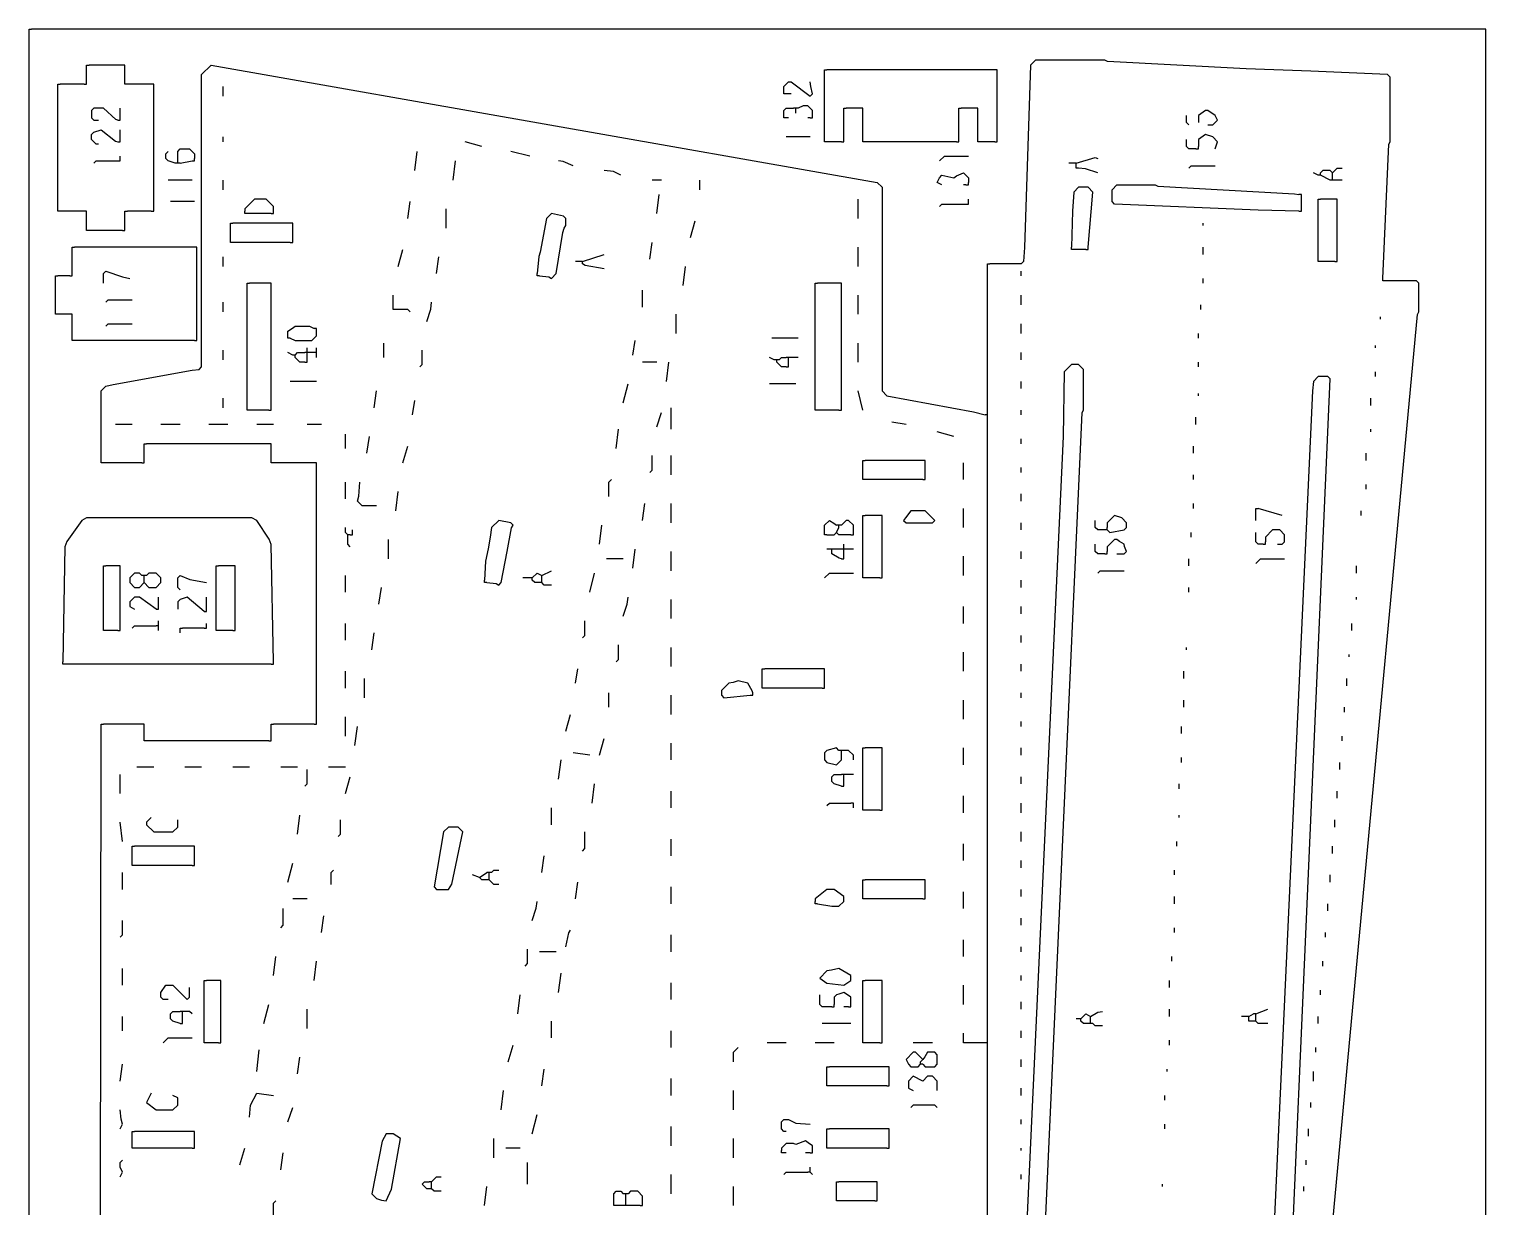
# Model space of a CAD drawing. Extents: x 46 to 1664, y 39 to 1996.
# Drawn here: x 46 to 654, y 1504 to 1996 of the extents above; entities that cross this region are included whole.
import ezdxf

# ---------------------------------------------------------------- set-up
doc = ezdxf.new("R2010")
doc.units = 0
doc.layers.get('0').update_dxf_attribs({"linetype": 'CONTINUOUS'})

msp = doc.modelspace()

# ---------------------------------------------------------------- linework, layer by layer
at = {"color": 7, "linetype": 'CONTINUOUS'}
for points in [[(46, 1995), (46, 1996), (47, 1996)], [(46, 1028), (46, 1995)], [(653, 1996), (47, 1996)], [(654, 1995), (654, 1996), (653, 1996)], [(654, 1028), (654, 1995)], [(611, 1892), (613.464602, 1947.969027), (614, 1949), (614, 1976), (613, 1977), (580.982803, 1978.518471), (554.017197, 1979.481529), (496.044554, 1982.445545), (495, 1983), (466, 1983), (464, 1981), (461.42, 1904.94), (461, 1899), (460, 1898), (447, 1898)], [(70, 1980), (70, 1981), (71, 1981)], [(70, 1974), (70, 1980)], [(85, 1981), (71, 1981)], [(76, 1816), (76, 1845), (78, 1847), (81.1, 1847.7), (114.088235, 1853.647059), (117, 1854), (118, 1855), (118, 1977), (122, 1981), (400, 1932), (402, 1930), (402, 1845), (404, 1843), (440.088235, 1836.352941), (445, 1835)], [(86, 1980), (86, 1981), (85, 1981)], [(86, 1974), (86, 1980)], [(378, 1978), (378, 1979), (379, 1979)], [(378, 1950), (378, 1978)], [(449, 1979), (379, 1979)], [(450, 1978), (450, 1979), (449, 1979)], [(450, 1950), (450, 1978)], [(58, 1972), (58, 1973), (59, 1973)], [(58, 1921), (58, 1972)], [(69, 1973), (59, 1973)], [(69, 1973), (70, 1973), (70, 1974)], [(87, 1973), (86, 1973), (86, 1974)], [(97, 1973), (87, 1973)], [(98, 1972), (98, 1973), (97, 1973)], [(98, 1921), (98, 1972)], [(127, 1968), (127, 1972)], [(361, 1970), (361, 1972), (363, 1974), (364, 1974), (372, 1968), (373, 1969), (372.3, 1972.1), (372, 1974)], [(362, 1969), (361, 1969), (361, 1970)], [(364, 1969), (362, 1969)], [(373, 1960), (373, 1962), (371, 1964), (369, 1964), (367, 1963)], [(83, 1958), (82.204918, 1958.245902), (77, 1963), (73, 1963), (72, 1962), (72, 1959), (73, 1958), (75, 1958)], [(83, 1958), (84, 1958), (84, 1959)], [(84, 1959), (84, 1963)], [(361, 1960), (361, 1962), (362, 1963), (365, 1963)], [(362, 1959), (361, 1959), (361, 1960)], [(363, 1959), (362, 1959)], [(366, 1963), (365, 1963)], [(367, 1963), (366, 1963)], [(366, 1962), (366, 1963)], [(366, 1961), (366, 1962)], [(372, 1959), (371, 1959)], [(372, 1959), (373, 1959), (373, 1960)], [(386, 1962), (386, 1963), (387, 1963)], [(386, 1950), (386, 1962)], [(393, 1963), (387, 1963)], [(394, 1962), (394, 1963), (393, 1963)], [(394, 1950), (394, 1962)], [(434, 1962), (434, 1963), (435, 1963)], [(434, 1950), (434, 1962)], [(441, 1963), (435, 1963)], [(442, 1962), (442, 1963), (441, 1963)], [(442, 1950), (442, 1962)], [(530, 1956), (529, 1957), (529, 1960)], [(538, 1956), (540, 1956), (542, 1958), (541, 1960), (538, 1962), (537, 1962), (534, 1960), (534, 1957)], [(75, 1948), (74, 1948), (72, 1950), (72, 1952), (73, 1953), (76, 1954), (82.1, 1949.2), (83, 1949)], [(84, 1950), (84, 1954)], [(541, 1946), (542, 1949), (540, 1951), (537, 1952), (534, 1950), (534, 1947)], [(83, 1949), (84, 1949), (84, 1950)], [(108, 1941), (108, 1945), (109, 1946), (113, 1946), (115, 1944), (115, 1942)], [(127, 1949), (127, 1951)], [(235, 1947), (228, 1949)], [(372, 1951), (362, 1951)], [(379, 1949), (378, 1949), (378, 1950)], [(385, 1949), (379, 1949)], [(385, 1949), (386, 1949), (386, 1950)], [(395, 1949), (394, 1949), (394, 1950)], [(433, 1949), (395, 1949)], [(433, 1949), (434, 1949), (434, 1950)], [(443, 1949), (442, 1949), (442, 1950)], [(449, 1949), (443, 1949)], [(449, 1949), (450, 1949), (450, 1950)], [(533, 1946), (530, 1946), (529, 1947), (529, 1950)], [(533, 1946), (534, 1946), (534, 1947)], [(73, 1940), (74, 1941), (83, 1941)], [(83, 1941), (84, 1941), (84, 1942)], [(84, 1942), (84, 1943)], [(107, 1940), (104, 1941), (103, 1942), (103, 1944), (104, 1945)], [(108, 1940), (107, 1940)], [(108, 1940), (108, 1941)], [(109, 1940), (108, 1940)], [(109, 1940), (114, 1941)], [(114, 1941), (115, 1941), (115, 1942)], [(207, 1937), (208, 1945)], [(223, 1933), (224, 1941)], [(255, 1943), (247, 1945)], [(273, 1939), (268.9, 1940.7), (267, 1941)], [(426, 1941), (428, 1943), (438, 1943)], [(482, 1940), (480, 1940)], [(483, 1940), (482, 1940)], [(483, 1940), (491, 1942.5), (492, 1942)], [(483, 1939), (483, 1940)], [(293, 1935), (289.923077, 1936.615385), (286, 1937)], [(427, 1931), (425, 1932), (426, 1934), (427, 1935), (432, 1934), (433.1, 1934.8), (436, 1936), (438, 1934), (438, 1932)], [(484, 1938), (483, 1938), (483, 1939)], [(492, 1936), (486.911765, 1937.647059), (484, 1938)], [(530, 1938), (531, 1939), (541, 1939)], [(584, 1935), (582, 1936)], [(585, 1935), (584, 1935)], [(590, 1936), (589, 1937), (586, 1937), (585, 1936)], [(585, 1935), (585, 1936)], [(589, 1933), (585, 1935)], [(590, 1936), (592, 1938), (594, 1938)], [(590, 1934), (590, 1936)], [(590, 1933), (590, 1934)], [(114, 1933), (104, 1933)], [(127, 1929), (127, 1933)], [(310, 1933), (306, 1933)], [(326, 1929), (326, 1933)], [(437, 1931), (436, 1931)], [(437, 1931), (438, 1931), (438, 1932)], [(488, 1905), (490, 1928), (488, 1930), (484, 1930), (482, 1928), (481.466926, 1919.970817), (481, 1905)], [(576, 1920), (558.982803, 1920.518471), (499, 1923), (498, 1924), (498, 1929), (500, 1931), (516, 1931), (517.040984, 1930.45082), (574.1, 1927.3), (576, 1927)], [(590, 1933), (589, 1933)], [(591, 1933), (590, 1933)], [(594, 1933), (591, 1933)], [(115, 1924), (105, 1924)], [(148, 1920), (148, 1922), (145, 1925), (140, 1925), (136, 1921), (136, 1920)], [(204, 1917), (205, 1924)], [(308, 1919), (309, 1927)], [(392, 1917), (392, 1925)], [(426, 1922), (427, 1923), (437, 1923)], [(437, 1923), (438, 1923), (438, 1924)], [(438, 1924), (438, 1925)], [(577, 1926), (577, 1927), (576, 1927)], [(577, 1921), (577, 1926)], [(584, 1924), (584, 1925), (585, 1925)], [(584, 1900), (584, 1924)], [(591, 1925), (585, 1925)], [(592, 1924), (592, 1925), (591, 1925)], [(592, 1900), (592, 1924)], [(59, 1920), (58, 1920), (58, 1921)], [(69, 1920), (59, 1920)], [(70, 1919), (70, 1920), (69, 1920)], [(70, 1913), (70, 1919)], [(86, 1919), (86, 1920), (87, 1920)], [(86, 1913), (86, 1919)], [(97, 1920), (87, 1920)], [(97, 1920), (98, 1920), (98, 1921)], [(137, 1919), (136, 1919), (136, 1920)], [(147, 1919), (137, 1919)], [(147, 1919), (148, 1919), (148, 1920)], [(220, 1913), (220, 1921)], [(259, 1893), (262.923077, 1892.615385), (264, 1892), (266, 1894), (268.7, 1911.1), (269.3, 1912.9), (270, 1914), (270, 1917), (269, 1918), (264, 1919), (262, 1917), (259.3, 1902.9), (258.7, 1901.1), (258, 1894)], [(322, 1909), (324, 1916)], [(576, 1920), (577, 1920), (577, 1921)], [(71, 1912), (70, 1912), (70, 1913)], [(85, 1912), (71, 1912)], [(85, 1912), (86, 1912), (86, 1913)], [(130, 1914), (130, 1915), (131, 1915)], [(130, 1908), (130, 1914)], [(155, 1915), (131, 1915)], [(156, 1914), (156, 1915), (155, 1915)], [(156, 1908), (156, 1914)], [(536, 1914), (536, 1915)], [(64, 1904), (64, 1905), (65, 1905)], [(64, 1894), (64, 1904)], [(115, 1905), (65, 1905)], [(116, 1904), (116, 1905), (115, 1905)], [(116, 1867), (116, 1904)], [(131, 1907), (130, 1907), (130, 1908)], [(155, 1907), (131, 1907)], [(155, 1907), (156, 1907), (156, 1908)], [(200, 1897), (202, 1904)], [(305, 1900), (306, 1907)], [(392, 1897), (392, 1905)], [(482, 1904), (481, 1904), (481, 1905)], [(487, 1904), (482, 1904)], [(487, 1904), (488, 1904), (488, 1905)], [(536, 1902), (536, 1905)], [(127, 1897), (127, 1901)], [(216, 1894), (217, 1901)], [(276, 1899), (274, 1899)], [(277, 1899), (276, 1899)], [(277, 1899), (286, 1902)], [(277, 1898), (277, 1899)], [(286, 1896), (278.076923, 1897.384615), (277, 1898)], [(319, 1889), (320, 1897)], [(446, 1897), (446, 1898), (447, 1898)], [(446, 1836), (446, 1897)], [(585, 1899), (584, 1899), (584, 1900)], [(591, 1899), (585, 1899)], [(591, 1899), (592, 1899), (592, 1900)], [(57, 1892), (57, 1893), (58, 1893)], [(57, 1878), (57, 1892)], [(63, 1893), (58, 1893)], [(63, 1893), (64, 1893), (64, 1894)], [(77, 1890), (77, 1894), (78, 1895), (84.911765, 1892.647059), (88, 1892)], [(259, 1893), (258, 1893), (258, 1894)], [(460, 1893), (460, 1895)], [(536, 1890), (536, 1892)], [(580, 1397), (581.538071, 1406.032995), (625.405405, 1876.932432), (626, 1878), (626, 1890), (625, 1891), (612, 1891)], [(612, 1891), (611, 1891), (611, 1892)], [(137, 1889), (137, 1890), (138, 1890)], [(137, 1838), (137, 1889)], [(146, 1890), (138, 1890)], [(147, 1889), (147, 1890), (146, 1890)], [(147, 1838), (147, 1889)], [(198, 1880), (198, 1885)], [(302, 1880), (302, 1887)], [(374, 1889), (374, 1890), (375, 1890)], [(374, 1838), (374, 1889)], [(384, 1890), (375, 1890)], [(385, 1889), (385, 1890), (384, 1890)], [(385, 1838), (385, 1889)], [(392, 1877), (392, 1885)], [(460, 1881), (460, 1885)], [(78, 1882), (79, 1883), (89, 1883)], [(127, 1878), (127, 1882)], [(199, 1879), (198, 1879), (198, 1880)], [(205, 1878), (204, 1879), (199, 1879)], [(212, 1874), (213.647059, 1879.088235), (214, 1882)], [(535, 1879), (535, 1881)], [(58, 1877), (57, 1877), (57, 1878)], [(63, 1877), (58, 1877)], [(64, 1876), (64, 1877), (63, 1877)], [(64, 1867), (64, 1876)], [(78, 1872), (79, 1873), (89, 1873)], [(316, 1869), (316, 1877)], [(460, 1869), (460, 1873)], [(610, 1875), (610, 1876)], [(65, 1866), (64, 1866), (64, 1867)], [(115, 1866), (116, 1866), (116, 1867)], [(154, 1868), (154, 1870), (155.9, 1871.2), (157, 1872), (163, 1872), (165, 1871)], [(155, 1867), (154, 1867), (154, 1868)], [(155, 1867), (157, 1866), (164, 1866), (166, 1868), (166, 1870)], [(166, 1870), (166, 1871), (165, 1871)], [(367, 1867), (356, 1867)], [(534, 1867), (534, 1869)], [(115, 1866), (65, 1866)], [(127, 1858), (127, 1862)], [(156, 1860), (154, 1861)], [(157, 1860), (158, 1861), (161, 1861)], [(162, 1861), (161, 1861)], [(162, 1862), (162, 1863)], [(162, 1861), (162, 1862)], [(163, 1861), (162, 1861)], [(162, 1860), (162, 1861)], [(165, 1861), (163, 1861)], [(166, 1861), (165, 1861)], [(166, 1862), (166, 1863)], [(166, 1861), (166, 1862)], [(166, 1860), (166, 1861)], [(194, 1859), (194, 1865)], [(209, 1855), (210, 1856), (210, 1862)], [(298, 1860), (299, 1866)], [(392, 1857), (392, 1865)], [(460, 1858), (460, 1861)], [(608, 1863), (608, 1864)], [(157, 1860), (156, 1860)], [(157, 1859), (157, 1860)], [(161, 1857), (159, 1857), (157, 1859)], [(161, 1857), (162, 1857), (162, 1858)], [(162, 1858), (162, 1860)], [(166, 1859), (166, 1860)], [(308, 1857), (302, 1857)], [(312, 1849), (313, 1857)], [(357, 1858), (355, 1859)], [(358, 1858), (357, 1858)], [(359, 1858), (358, 1858)], [(358, 1857), (358, 1858)], [(362, 1855), (360, 1855), (358, 1857)], [(359, 1858), (360, 1859), (362, 1859)], [(363, 1859), (362, 1859)], [(362, 1855), (363, 1855), (363, 1856)], [(364, 1859), (363, 1859)], [(363, 1858), (363, 1859)], [(363, 1856), (363, 1858)], [(367, 1859), (364, 1859)], [(461, 1431), (467, 1431), (468, 1432), (468.482797, 1460.983907), (485.466926, 1835.970817), (486, 1837), (486, 1854), (484, 1856), (481, 1856), (478, 1853), (477.518471, 1826.017197), (460.541176, 1459.035294), (460, 1432)], [(534, 1855), (534, 1857)], [(166, 1849), (155, 1849)], [(460, 1846), (460, 1849)], [(571, 1427), (571.521664, 1450.019931), (589, 1850), (588, 1851), (584, 1851), (582, 1849), (581.615385, 1845.076923), (563.477358, 1448.979245), (563, 1427)], [(608, 1851), (608, 1853)], [(190, 1838), (191, 1845)], [(294, 1840), (296, 1848)], [(366, 1848), (355, 1848)], [(394, 1837), (392, 1845)], [(534, 1843), (534, 1844)], [(127, 1838), (127, 1842)], [(138, 1837), (137, 1837), (137, 1838)], [(146, 1837), (138, 1837)], [(146, 1837), (147, 1837), (147, 1838)], [(206, 1835), (207, 1841)], [(314, 1829), (314, 1838)], [(375, 1837), (374, 1837), (374, 1838)], [(384, 1837), (375, 1837)], [(384, 1837), (385, 1837), (385, 1838)], [(460, 1835), (460, 1837)], [(606, 1839), (606, 1842)], [(89, 1831), (82, 1831)], [(109, 1831), (101, 1831)], [(129, 1831), (121, 1831)], [(148, 1831), (141, 1831)], [(168, 1831), (162, 1831)], [(308, 1830), (310, 1836)], [(412, 1831), (406, 1832)], [(446, 1835), (445, 1835)], [(446, 1835), (446, 1836)], [(446, 1834), (446, 1835)], [(446, 1574), (446, 1834)], [(533, 1831), (533, 1834)], [(178, 1821), (178, 1827)], [(187, 1819), (188, 1826)], [(291, 1821), (292, 1829)], [(432, 1826), (425, 1828)], [(460, 1823), (460, 1825)], [(606, 1828), (606, 1829)], [(94, 1822), (94, 1823), (95, 1823)], [(94, 1816), (94, 1822)], [(146, 1823), (95, 1823)], [(147, 1822), (147, 1823), (146, 1823)], [(147, 1816), (147, 1822)], [(202, 1815), (204, 1822)], [(305, 1811), (306, 1812), (306, 1818)], [(314, 1810), (314, 1818)], [(532, 1819), (532, 1822)], [(604, 1816), (604, 1819)], [(77, 1815), (76, 1815), (76, 1816)], [(93, 1815), (77, 1815)], [(93, 1815), (94, 1815), (94, 1816)], [(148, 1815), (147, 1815), (147, 1816)], [(165, 1815), (148, 1815)], [(166, 1814), (166, 1815), (165, 1815)], [(166, 1707), (166, 1814)], [(394, 1815), (394, 1816), (395, 1816)], [(394, 1809), (394, 1815)], [(419, 1816), (395, 1816)], [(420, 1815), (420, 1816), (419, 1816)], [(420, 1809), (420, 1815)], [(436, 1808), (436, 1815)], [(460, 1811), (460, 1813)], [(178, 1800), (178, 1807)], [(191, 1797), (185, 1797), (183, 1799), (183.58, 1801.06), (184, 1807)], [(288, 1801), (288, 1807), (289, 1808)], [(395, 1808), (394, 1808), (394, 1809)], [(419, 1808), (395, 1808)], [(419, 1808), (420, 1808), (420, 1809)], [(532, 1808), (532, 1810)], [(604, 1804), (604, 1806)], [(199, 1795), (200, 1803)], [(460, 1799), (460, 1802)], [(302, 1791), (303, 1798)], [(314, 1790), (314, 1798)], [(423, 1790), (424, 1791), (420, 1795), (414, 1795), (411.8, 1792.1), (411, 1791), (412, 1790), (423, 1790)], [(436, 1788), (436, 1796)], [(532, 1796), (532, 1798)], [(558, 1795), (558, 1796), (559, 1796)], [(558, 1791), (558, 1795)], [(569, 1793), (559, 1796)], [(602, 1793), (602, 1795)], [(148, 1732), (147.040691, 1780.96238), (146.230769, 1783.153846), (141, 1791), (139, 1792), (70, 1792), (68, 1791), (61.769231, 1782.153846), (60.958466, 1779.961661), (60, 1732)], [(179, 1785), (178, 1786), (178, 1788)], [(237, 1765), (240.923077, 1764.615385), (242, 1764), (243, 1765), (245.58, 1778.06), (247.352941, 1787.911765), (248, 1789), (247, 1790), (242, 1791), (239, 1788), (238.405405, 1783.932432), (237.594595, 1779.067568), (236.439024, 1773.95122), (236, 1766)], [(284, 1781), (285, 1789)], [(378, 1786), (378, 1789), (380, 1791), (381.9, 1789.8), (383, 1789)], [(384, 1789), (383, 1789)], [(383, 1786), (384, 1788)], [(385, 1789), (384, 1789)], [(384, 1788), (384, 1789)], [(390, 1786), (390, 1789), (388, 1791), (387, 1791), (385, 1789)], [(394, 1792), (394, 1793), (395, 1793)], [(394, 1768), (394, 1792)], [(401, 1793), (395, 1793)], [(402, 1792), (402, 1793), (401, 1793)], [(402, 1768), (402, 1792)], [(460, 1787), (460, 1790)], [(495, 1787), (492, 1787), (491, 1788), (491, 1791)], [(496, 1787), (497, 1786), (503, 1787), (504, 1788), (504, 1790), (502, 1792), (499, 1793), (496, 1790), (496, 1788)], [(496, 1787), (496, 1788)], [(180, 1785), (179, 1785)], [(179, 1784), (179, 1785)], [(180, 1780), (179, 1781), (179, 1784)], [(180, 1785), (181, 1785), (181, 1786)], [(181, 1786), (181, 1787)], [(196, 1775), (196, 1783)], [(379, 1785), (378, 1785), (378, 1786)], [(379, 1785), (382, 1785), (383, 1786)], [(389, 1785), (384, 1785), (383, 1786)], [(389, 1785), (390, 1785), (390, 1786)], [(496, 1787), (495, 1787)], [(500, 1777), (503, 1777), (504, 1778), (503.2, 1780.1), (503, 1781), (501.1, 1782.2), (500, 1783), (499, 1783), (496, 1780), (496, 1778)], [(531, 1784), (531, 1786)], [(561, 1781), (559, 1781), (558, 1782), (558, 1786)], [(561, 1781), (562, 1781), (562, 1782)], [(567, 1781), (569, 1781), (570, 1782), (570, 1785), (568, 1787), (565, 1787), (562, 1784), (562, 1782)], [(298, 1771), (299, 1779)], [(314, 1770), (314, 1778)], [(380, 1779), (379, 1779)], [(381, 1779), (380, 1779)], [(382, 1779), (381, 1779)], [(381, 1778), (381, 1779)], [(385, 1775), (384.1, 1775.2), (381, 1777), (381, 1778)], [(385, 1779), (382, 1779)], [(386, 1779), (385, 1779)], [(385, 1775), (386, 1775), (386, 1776)], [(386, 1780), (386, 1781)], [(386, 1779), (386, 1780)], [(387, 1779), (386, 1779)], [(386, 1778), (386, 1779)], [(386, 1776), (386, 1778)], [(390, 1779), (387, 1779)], [(436, 1768), (436, 1776)], [(460, 1775), (460, 1778)], [(495, 1777), (492, 1777), (491, 1778), (491, 1781)], [(495, 1777), (496, 1777), (496, 1778)], [(77, 1771), (77, 1772), (78, 1772)], [(77, 1746), (77, 1771)], [(83, 1772), (78, 1772)], [(84, 1771), (84, 1772), (83, 1772)], [(84, 1746), (84, 1771)], [(124, 1771), (124, 1772), (125, 1772)], [(124, 1746), (124, 1771)], [(131, 1772), (125, 1772)], [(132, 1771), (132, 1772), (131, 1772)], [(132, 1746), (132, 1771)], [(260, 1768), (264, 1770)], [(294, 1775), (287, 1775)], [(492, 1769), (493, 1770), (503, 1770)], [(530, 1772), (530, 1775)], [(558, 1773), (560, 1775), (570, 1775)], [(600, 1769), (600, 1772)], [(93, 1768), (92, 1769), (90, 1769), (88, 1767), (88, 1765), (90, 1763), (92, 1763), (94, 1765)], [(94, 1768), (93, 1768)], [(94, 1765), (96, 1763), (99, 1763), (101, 1765), (101, 1767), (99, 1769), (96, 1769), (95, 1768)], [(95, 1768), (94, 1768)], [(94, 1767), (94, 1768)], [(94, 1765), (94, 1767)], [(109, 1762), (108, 1763), (108, 1767), (109, 1768), (113.088235, 1766.352941), (120, 1765)], [(178, 1761), (178, 1768)], [(237, 1765), (236, 1765), (236, 1766)], [(255, 1767), (252, 1767)], [(256, 1767), (255, 1767)], [(256, 1767), (258, 1769), (260, 1768)], [(256, 1766), (256, 1767)], [(259, 1765), (257, 1765), (256, 1766)], [(260, 1765), (259, 1765)], [(260, 1766), (260, 1768)], [(260, 1765), (260, 1766)], [(264, 1764), (261, 1764), (260, 1765)], [(280, 1761), (282, 1769)], [(378, 1767), (380, 1769), (390, 1769)], [(395, 1767), (394, 1767), (394, 1768)], [(401, 1767), (395, 1767)], [(401, 1767), (402, 1767), (402, 1768)], [(460, 1763), (460, 1766)], [(99, 1754), (92, 1759), (90, 1759), (88, 1757), (88, 1755), (90, 1754)], [(100, 1755), (100, 1759)], [(119, 1753), (112, 1759), (109, 1758), (108, 1757), (108, 1754)], [(120, 1754), (120, 1759)], [(192, 1756), (193, 1763)], [(294, 1751), (295.647059, 1756.088235), (296, 1759)], [(314, 1750), (314, 1758)], [(530, 1761), (530, 1763)], [(600, 1758), (600, 1759)], [(99, 1754), (100, 1754), (100, 1755)], [(119, 1753), (120, 1753), (120, 1754)], [(436, 1748), (436, 1755)], [(460, 1752), (460, 1755)], [(78, 1745), (77, 1745), (77, 1746)], [(83, 1745), (78, 1745)], [(83, 1745), (84, 1745), (84, 1746)], [(89, 1746), (90, 1747), (99, 1747)], [(100, 1747), (99, 1747)], [(100, 1748), (100, 1749)], [(100, 1747), (100, 1748)], [(100, 1746), (100, 1747)], [(100, 1745), (100, 1746)], [(109, 1745), (109, 1746), (110, 1746)], [(109, 1744), (109, 1745)], [(119, 1746), (110, 1746)], [(119, 1746), (120, 1746), (120, 1747)], [(120, 1747), (120, 1748)], [(125, 1745), (124, 1745), (124, 1746)], [(131, 1745), (125, 1745)], [(131, 1745), (132, 1745), (132, 1746)], [(178, 1741), (178, 1748)], [(277, 1742), (278, 1743), (278, 1749)], [(598, 1745), (598, 1748)], [(189, 1737), (190, 1744)], [(291, 1732), (292, 1733), (292, 1739)], [(460, 1740), (460, 1743)], [(314, 1730), (314, 1738)], [(436, 1728), (436, 1736)], [(529, 1737), (529, 1738)], [(597, 1734), (597, 1735)], [(61, 1731), (60, 1731), (60, 1732)], [(147, 1731), (61, 1731)], [(147, 1731), (148, 1731), (148, 1732)], [(178, 1721), (178, 1728)], [(274, 1723), (275, 1729)], [(352, 1728), (352, 1729), (353, 1729)], [(352, 1722), (352, 1728)], [(377, 1729), (353, 1729)], [(378, 1728), (378, 1729), (377, 1729)], [(378, 1722), (378, 1728)], [(460, 1728), (460, 1731)], [(528, 1725), (528, 1728)], [(186, 1717), (186, 1725)], [(348, 1719), (347.8, 1719.9), (346, 1723), (342, 1724), (339.9, 1723.3), (338, 1723), (335, 1720), (335, 1718), (336, 1717), (347, 1718)], [(353, 1721), (352, 1721), (352, 1722)], [(377, 1721), (353, 1721)], [(377, 1721), (378, 1721), (378, 1722)], [(596, 1722), (596, 1725)], [(288, 1713), (288, 1719)], [(314, 1710), (314, 1718)], [(347, 1718), (348, 1718), (348, 1719)], [(436, 1708), (436, 1716)], [(460, 1717), (460, 1719)], [(528, 1713), (528, 1716)], [(178, 1701), (178, 1709)], [(270, 1703), (272, 1710)], [(595, 1711), (595, 1713)], [(55, 1172), (55.3, 1173.9), (75.501196, 1287.00119), (76, 1705)], [(76, 1705), (76, 1706), (77, 1706)], [(93, 1706), (77, 1706)], [(94, 1705), (94, 1706), (93, 1706)], [(94, 1700), (94, 1705)], [(147, 1705), (147, 1706), (148, 1706)], [(147, 1700), (147, 1705)], [(165, 1706), (148, 1706)], [(165, 1706), (166, 1706), (166, 1707)], [(182, 1697), (183, 1705)], [(460, 1705), (460, 1707)], [(527, 1702), (527, 1705)], [(95, 1699), (94, 1699), (94, 1700)], [(146, 1699), (95, 1699)], [(146, 1699), (147, 1699), (147, 1700)], [(284, 1693), (286, 1700)], [(314, 1691), (314, 1698)], [(594, 1699), (594, 1701)], [(267, 1683), (268, 1691)], [(280, 1693), (273, 1694)], [(384, 1695), (383, 1696), (379, 1695), (378, 1694), (378, 1691), (379, 1690), (383, 1689), (385, 1691), (385, 1694)], [(385, 1695), (384, 1695)], [(386, 1695), (385, 1695)], [(385, 1694), (385, 1695)], [(390, 1691), (390, 1693), (388, 1695), (386, 1695)], [(394, 1695), (394, 1696), (395, 1696)], [(394, 1671), (394, 1695)], [(401, 1696), (395, 1696)], [(402, 1695), (402, 1696), (401, 1696)], [(402, 1671), (402, 1695)], [(436, 1689), (436, 1696)], [(460, 1693), (460, 1696)], [(527, 1690), (527, 1692)], [(84, 1677), (84, 1685)], [(98, 1688), (91, 1688)], [(118, 1688), (111, 1688)], [(138, 1688), (131, 1688)], [(158, 1688), (151, 1688)], [(161, 1680), (162, 1681), (162, 1687)], [(178, 1688), (171, 1688)], [(385, 1680), (382, 1681), (381, 1682), (381, 1684), (382, 1685), (385, 1685)], [(386, 1685), (385, 1685)], [(387, 1685), (386, 1685)], [(386, 1684), (386, 1685)], [(390, 1685), (387, 1685)], [(593, 1687), (593, 1690)], [(178, 1677), (180, 1684)], [(281, 1673), (282, 1681)], [(385, 1680), (386, 1680), (386, 1681)], [(386, 1681), (386, 1684)], [(460, 1681), (460, 1684)], [(526, 1679), (526, 1681)], [(314, 1671), (314, 1678)], [(379, 1672), (380, 1673), (389, 1673)], [(390, 1672), (390, 1673), (389, 1673)], [(390, 1671), (390, 1672)], [(436, 1669), (436, 1676)], [(460, 1669), (460, 1673)], [(592, 1675), (592, 1678)], [(97, 1667), (95, 1665), (95, 1664), (98, 1661), (106, 1661), (108, 1663), (108, 1666)], [(158, 1660), (159, 1668)], [(175, 1659), (176, 1660), (176, 1666)], [(264, 1664), (264, 1671)], [(395, 1670), (394, 1670), (394, 1671)], [(401, 1670), (395, 1670)], [(401, 1670), (402, 1670), (402, 1671)], [(526, 1667), (526, 1668)], [(591, 1663), (591, 1666)], [(85, 1657), (84, 1665)], [(221, 1637), (222.482759, 1639.206897), (227, 1661), (225, 1663), (221, 1663), (219, 1661), (215, 1638), (216, 1637), (221, 1637)], [(277, 1653), (278, 1654), (278, 1661)], [(460, 1657), (460, 1661)], [(89, 1654), (89, 1655), (90, 1655)], [(89, 1648), (89, 1654)], [(114, 1655), (90, 1655)], [(115, 1654), (115, 1655), (114, 1655)], [(115, 1648), (115, 1654)], [(314, 1651), (314, 1658)], [(436, 1649), (436, 1656)], [(525, 1655), (525, 1657)], [(590, 1652), (590, 1655)], [(90, 1647), (89, 1647), (89, 1648)], [(114, 1647), (115, 1647), (115, 1648)], [(154, 1640), (156, 1648)], [(260, 1644), (261, 1651)], [(460, 1646), (460, 1649)], [(85, 1637), (85, 1644)], [(114, 1647), (90, 1647)], [(172, 1639), (172, 1644), (173, 1645)], [(234, 1642), (231, 1643)], [(234, 1642), (237, 1644)], [(237, 1641), (235, 1641), (234, 1642)], [(238, 1644), (237, 1644)], [(239, 1644), (238, 1644)], [(238, 1643), (238, 1644)], [(238, 1642), (238, 1643)], [(238, 1641), (238, 1642)], [(239, 1644), (240, 1645), (242, 1645)], [(524, 1643), (524, 1645)], [(589, 1640), (589, 1643)], [(238, 1641), (237, 1641)], [(242, 1639), (240, 1639), (238, 1641)], [(274, 1633), (275, 1640)], [(314, 1631), (314, 1638)], [(375, 1631), (381, 1630), (384, 1630), (386, 1632), (386, 1634), (382, 1637), (379, 1637), (374, 1633), (374, 1632)], [(394, 1640), (394, 1641), (395, 1641)], [(394, 1634), (394, 1640)], [(419, 1641), (395, 1641)], [(420, 1640), (420, 1641), (419, 1641)], [(420, 1634), (420, 1640)], [(436, 1629), (436, 1636)], [(460, 1634), (460, 1637)], [(162, 1633), (156, 1633)], [(256, 1624), (257.647059, 1629.088235), (258, 1632)], [(375, 1631), (374, 1631), (374, 1632)], [(395, 1633), (394, 1633), (394, 1634)], [(419, 1633), (395, 1633)], [(419, 1633), (420, 1633), (420, 1634)], [(524, 1631), (524, 1634)], [(588, 1628), (588, 1631)], [(84, 1617), (85, 1618), (85, 1624)], [(151, 1621), (152, 1622), (152, 1629)], [(168, 1619), (169, 1626)], [(460, 1622), (460, 1625)], [(270, 1613), (271.3, 1618.9), (272, 1620)], [(314, 1611), (314, 1618)], [(524, 1619), (524, 1621)], [(587, 1617), (587, 1619)], [(253, 1605), (254, 1606), (254, 1612)], [(436, 1609), (436, 1616)], [(460, 1611), (460, 1613)], [(148, 1601), (149, 1609)], [(165, 1599), (166, 1607)], [(266, 1611), (259, 1611)], [(523, 1607), (523, 1609)], [(586, 1605), (586, 1607)], [(85, 1597), (85, 1604)], [(267, 1594), (268, 1602)], [(386, 1597), (389, 1599), (389, 1601), (384, 1604), (380.9, 1603.3), (379, 1603), (376, 1600), (378.9, 1597.8), (386, 1597)], [(460, 1599), (460, 1601)], [(104, 1591), (102, 1591), (101, 1592), (101, 1594), (103, 1597), (106, 1597), (112, 1591), (113, 1592), (113, 1596)], [(119, 1598), (119, 1599), (120, 1599)], [(119, 1574), (119, 1598)], [(125, 1599), (120, 1599)], [(126, 1598), (126, 1599), (125, 1599)], [(126, 1574), (126, 1598)], [(250, 1585), (251, 1593)], [(314, 1591), (314, 1598)], [(381, 1588), (377, 1588), (376, 1589), (376, 1593)], [(389, 1589), (389, 1592), (387.1, 1593.2), (386, 1594), (383.9, 1593.2), (383, 1593), (382, 1592), (382, 1589)], [(394, 1598), (394, 1599), (395, 1599)], [(394, 1574), (394, 1598)], [(401, 1599), (395, 1599)], [(402, 1598), (402, 1599), (401, 1599)], [(402, 1574), (402, 1598)], [(436, 1589), (436, 1597)], [(522, 1596), (522, 1599)], [(585, 1593), (585, 1595)], [(144, 1581), (146, 1589)], [(162, 1579), (162, 1587)], [(381, 1588), (382, 1588), (382, 1589)], [(388, 1588), (386, 1588)], [(388, 1588), (389, 1588), (389, 1589)], [(460, 1587), (460, 1590)], [(522, 1584), (522, 1587)], [(558, 1585), (563, 1587)], [(85, 1578), (85, 1584)], [(109, 1581), (106, 1582), (105, 1583), (105, 1585), (106, 1586), (109, 1586)], [(110, 1586), (109, 1586)], [(109, 1581), (110, 1581), (110, 1582)], [(111, 1586), (110, 1586)], [(110, 1585), (110, 1586)], [(110, 1582), (110, 1585)], [(114, 1585), (113, 1586), (111, 1586)], [(264, 1575), (264, 1582)], [(389, 1581), (377, 1581)], [(484, 1583), (483, 1583)], [(485, 1583), (484, 1583)], [(485, 1583), (487, 1585), (489, 1584)], [(485, 1582), (485, 1583)], [(488, 1581), (486, 1581), (485, 1582)], [(489, 1581), (488, 1581)], [(489, 1584), (492.1, 1585.7), (494, 1586)], [(489, 1582), (489, 1584)], [(489, 1581), (489, 1582)], [(490, 1581), (489, 1581)], [(494, 1580), (491, 1580), (490, 1581)], [(554, 1584), (552, 1584)], [(555, 1584), (554, 1584)], [(555, 1584), (557, 1585)], [(555, 1583), (555, 1584)], [(556, 1582), (555, 1582), (555, 1583)], [(557, 1582), (556, 1582)], [(558, 1585), (557, 1585)], [(558, 1582), (557, 1582)], [(558, 1584), (558, 1585)], [(558, 1583), (558, 1584)], [(558, 1582), (558, 1583)], [(563, 1581), (559, 1581), (558, 1582)], [(584, 1581), (584, 1584)], [(102, 1573), (104, 1575), (114, 1575)], [(314, 1571), (314, 1578)], [(436, 1574), (436, 1577)], [(460, 1575), (460, 1578)], [(120, 1573), (119, 1573), (119, 1574)], [(125, 1573), (120, 1573)], [(125, 1573), (126, 1573), (126, 1574)], [(141, 1561), (142, 1570)], [(246, 1565), (248, 1572)], [(340, 1565), (340, 1569), (342, 1571)], [(362, 1573), (354, 1573)], [(382, 1573), (374, 1573)], [(395, 1573), (394, 1573), (394, 1574)], [(401, 1573), (395, 1573)], [(401, 1573), (402, 1573), (402, 1574)], [(419, 1566), (416, 1569), (415, 1569), (412, 1566), (413, 1564), (414, 1563), (417, 1563), (418, 1564)], [(423, 1573), (415, 1573)], [(419, 1564), (420, 1563), (424, 1563), (425, 1564), (425, 1568), (424, 1569), (421, 1569), (419.8, 1567.1), (419, 1566)], [(437, 1573), (436, 1573), (436, 1574)], [(445, 1573), (437, 1573)], [(446, 1573), (445, 1573)], [(446, 1573), (446, 1574)], [(446, 1572), (446, 1573)], [(446, 1404), (446, 1572)], [(522, 1572), (522, 1574)], [(583, 1569), (583, 1571)], [(84, 1557), (85, 1564)], [(158, 1560), (159, 1567)], [(379, 1562), (379, 1563), (380, 1563)], [(404, 1563), (380, 1563)], [(405, 1562), (405, 1563), (404, 1563)], [(418, 1565), (419, 1566)], [(418, 1564), (418, 1565)], [(419, 1564), (418, 1564)], [(460, 1563), (460, 1566)], [(260, 1555), (261, 1562)], [(314, 1551), (314, 1558)], [(379, 1556), (379, 1562)], [(405, 1556), (405, 1562)], [(425, 1553), (425, 1557), (423, 1559), (421, 1559), (419, 1557), (415, 1559), (413, 1557), (413, 1554), (415, 1553)], [(521, 1561), (521, 1562)], [(582, 1557), (582, 1561)], [(97, 1552), (95, 1548), (99, 1545), (106, 1545), (108, 1547), (108, 1550), (106, 1551)], [(138, 1542), (138.405405, 1546.932432), (141, 1552), (148, 1551)], [(243, 1545), (244, 1553)], [(340, 1545), (340, 1553)], [(380, 1555), (379, 1555), (379, 1556)], [(404, 1555), (380, 1555)], [(404, 1555), (405, 1555), (405, 1556)], [(460, 1551), (460, 1554)], [(520, 1549), (520, 1551)], [(84, 1537), (85, 1539), (84.384615, 1541.076923), (84, 1545)], [(154, 1540), (156, 1546)], [(425, 1546), (424, 1547), (415, 1547), (414, 1546)], [(581, 1546), (581, 1548)], [(256, 1535), (258, 1543)], [(362, 1536), (361, 1536), (360, 1537), (360, 1540), (361, 1541), (363, 1541), (366.06, 1539.42), (372, 1539)], [(460, 1539), (460, 1541)], [(520, 1537), (520, 1539)], [(89, 1535), (89, 1536), (90, 1536)], [(89, 1530), (89, 1535)], [(114, 1536), (90, 1536)], [(115, 1535), (115, 1536), (114, 1536)], [(115, 1530), (115, 1535)], [(195, 1507), (197.3, 1511.9), (201, 1533), (198, 1535), (195, 1535), (193.3, 1531.9), (189, 1510), (191, 1508), (193.1, 1507.3), (195, 1507)], [(240, 1525), (240, 1533)], [(314, 1530), (314, 1538)], [(340, 1525), (340, 1533)], [(379, 1536), (379, 1537), (380, 1537)], [(379, 1530), (379, 1536)], [(404, 1537), (380, 1537)], [(405, 1536), (405, 1537), (404, 1537)], [(405, 1530), (405, 1536)], [(580, 1534), (580, 1537)], [(90, 1529), (89, 1529), (89, 1530)], [(114, 1529), (90, 1529)], [(114, 1529), (115, 1529), (115, 1530)], [(134, 1522), (136, 1529)], [(151, 1520), (152, 1527)], [(251, 1529), (245, 1529)], [(373, 1528), (373, 1530), (371.1, 1531.2), (370, 1532), (366, 1530.5), (365, 1531), (362, 1531), (360, 1529), (360, 1528)], [(361, 1527), (360, 1527), (360, 1528)], [(362, 1527), (361, 1527)], [(372, 1527), (370, 1527)], [(372, 1527), (373, 1527), (373, 1528)], [(380, 1529), (379, 1529), (379, 1530)], [(404, 1529), (380, 1529)], [(404, 1529), (405, 1529), (405, 1530)], [(460, 1528), (460, 1529)], [(84, 1517), (85, 1519), (84, 1521), (84, 1523), (85, 1524)], [(254, 1514), (254, 1523)], [(372, 1520), (372, 1521)], [(372, 1519), (372, 1520)], [(579, 1522), (579, 1524)], [(213, 1512), (212, 1512), (210, 1514), (211, 1515), (213, 1515)], [(214, 1515), (213, 1515)], [(214, 1515), (216, 1517), (218, 1517)], [(214, 1514), (214, 1515)], [(214, 1513), (214, 1514)], [(314, 1510), (314, 1518)], [(361, 1518), (362, 1519), (371, 1519)], [(372, 1519), (371, 1519)], [(373, 1518), (372, 1519)], [(383, 1514), (383, 1515), (384, 1515)], [(383, 1508), (383, 1514)], [(399, 1515), (384, 1515)], [(400, 1514), (400, 1515), (399, 1515)], [(400, 1508), (400, 1514)], [(460, 1516), (460, 1518)], [(519, 1513), (519, 1514)], [(214, 1512), (213, 1512)], [(214, 1512), (214, 1513)], [(218, 1511), (215, 1511), (214, 1512)], [(236, 1505), (237, 1513)], [(290, 1506), (290, 1510), (291, 1511), (293, 1511), (294, 1510)], [(295, 1510), (294, 1510)], [(296, 1510), (295, 1510)], [(295, 1509), (295, 1510)], [(295, 1506), (295, 1509)], [(302, 1506), (302, 1509), (300, 1511), (297, 1511), (296, 1510)], [(340, 1505), (340, 1513)], [(384, 1507), (383, 1507), (383, 1508)], [(399, 1507), (400, 1507), (400, 1508)], [(578, 1511), (578, 1513)], [(148, 1500), (148, 1506), (149, 1507)], [(291, 1505), (290, 1505), (290, 1506)], [(294, 1505), (291, 1505)], [(295, 1505), (294, 1505)], [(295, 1505), (295, 1506)], [(296, 1505), (295, 1505)], [(301, 1505), (296, 1505)], [(301, 1505), (302, 1505), (302, 1506)], [(399, 1507), (384, 1507)]]:
    msp.add_lwpolyline(points, dxfattribs=at)

doc.saveas('drawing.dxf')
